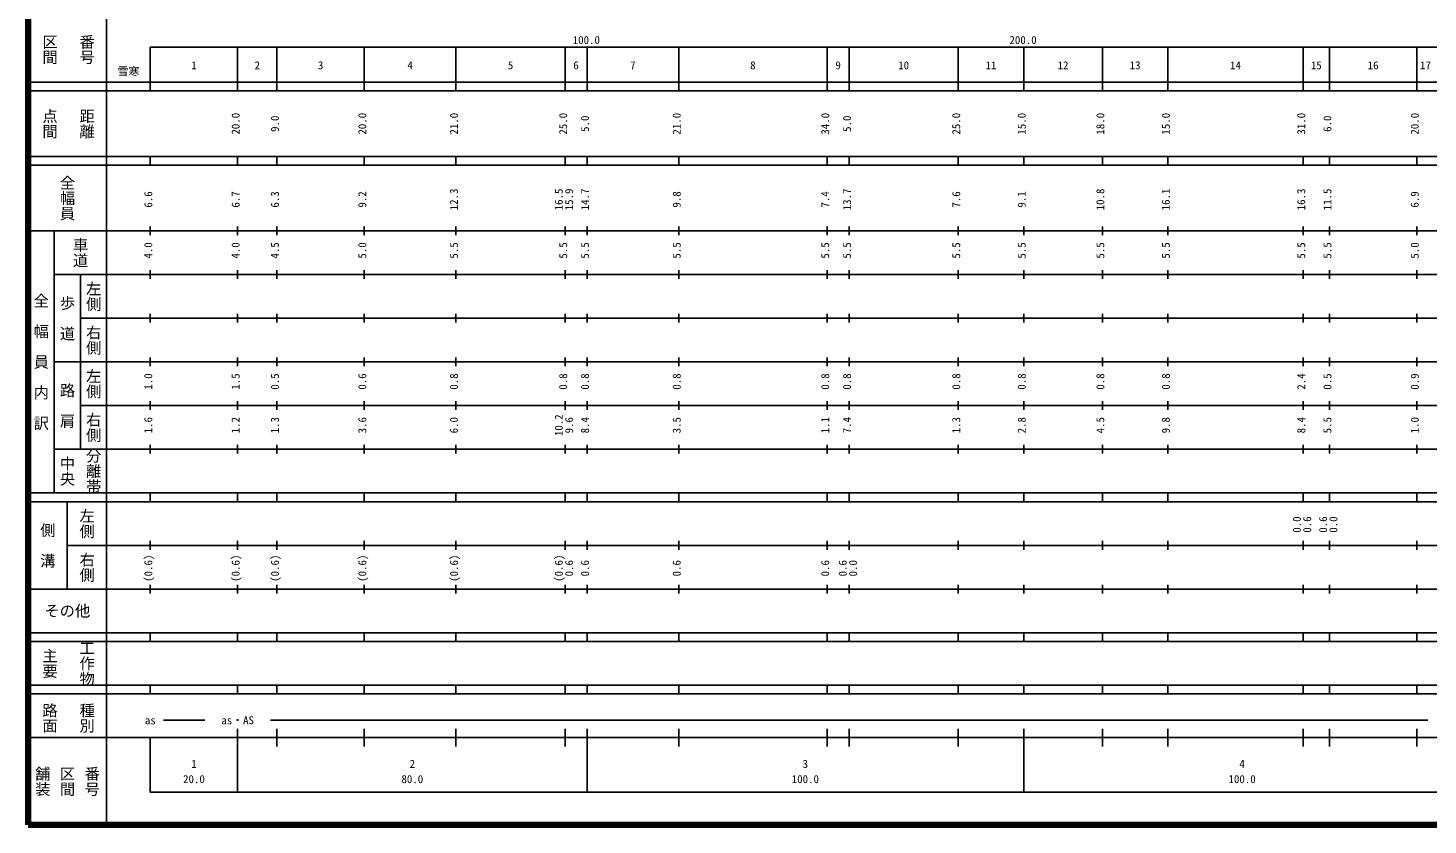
# Model space of a CAD drawing. Units: millimetres on the paper, enlarged 1000 times. Extents: x 40000 to 680000, y 20000 to 380000.
# Drawn here: x 40000 to 360569, y 20000 to 202409 of the extents above; entities that cross this region are included whole.
import ezdxf
from ezdxf.enums import TextEntityAlignment as Align

# ---------------------------------------------------------------- set-up
doc = ezdxf.new("R2010")
doc.units = ezdxf.units.MM
doc.header["$LTSCALE"] = 1000
doc.layers.add('M-TTL', color=2, linetype='Continuous', lineweight=140)
doc.layers.add('M-TTL-BAND', color=7, linetype='Continuous', lineweight=25)
doc.styles.add('@ＭＳ ゴシック', font='')
doc.styles.add('ＭＳ ゴシック', font='')
doc.styles.get('@ＭＳ ゴシック').set_extended_font_data('@MS Gothic')
doc.styles.get('ＭＳ ゴシック').set_extended_font_data('MS Gothic')

msp = doc.modelspace()

# ---------------------------------------------------------------- linework, layer by layer
at = {"layer": 'M-TTL'}
for p, q in [((40000, 380000), (40000, 20000)), ((40000, 20000), (680000, 20000))]:
    msp.add_line(p, q, dxfattribs=at)
at = {"layer": 'M-TTL-BAND'}
for p, q in [((58000, 370000), (58000, 20000)), ((68000, 198000), (579000, 198000)), ((68000, 198000), (68000, 188000)), ((88000, 188000), (88000, 198000)), ((97000, 188000), (97000, 198000)), ((117000, 188000), (117000, 198000)), ((138000, 188000), (138000, 198000)), ((163000, 188000), (163000, 198000)), ((168000, 188000), (168000, 198000)), ((189000, 188000), (189000, 198000)), ((223000, 188000), (223000, 198000)), ((228000, 188000), (228000, 198000)), ((253000, 188000), (253000, 198000)), ((268000, 188000), (268000, 198000)), ((286000, 188000), (286000, 198000)), ((301000, 188000), (301000, 198000)), ((332000, 188000), (332000, 198000)), ((338000, 188000), (338000, 198000)), ((358000, 188000), (358000, 198000)), ((40000, 190000), (579000, 190000)), ((40000, 188000), (579000, 188000)), ((40000, 173000), (579000, 173000)), ((40000, 171000), (579000, 171000)), ((68000, 171000), (68000, 173000)), ((88000, 171000), (88000, 173000)), ((97000, 171000), (97000, 173000)), ((117000, 171000), (117000, 173000)), ((138000, 171000), (138000, 173000)), ((163000, 171000), (163000, 173000)), ((168000, 171000), (168000, 173000)), ((189000, 171000), (189000, 173000)), ((223000, 171000), (223000, 173000)), ((228000, 171000), (228000, 173000)), ((253000, 171000), (253000, 173000)), ((268000, 171000), (268000, 173000)), ((286000, 171000), (286000, 173000)), ((301000, 171000), (301000, 173000)), ((332000, 171000), (332000, 173000)), ((338000, 171000), (338000, 173000)), ((358000, 171000), (358000, 173000)), ((40000, 156000), (579000, 156000)), ((46000, 96000), (46000, 156000)), ((68000, 155000), (68000, 157000)), ((88000, 155000), (88000, 157000)), ((97000, 155000), (97000, 157000)), ((117000, 155000), (117000, 157000)), ((138000, 155000), (138000, 157000)), ((163000, 155000), (163000, 157000)), ((168000, 155000), (168000, 157000)), ((189000, 155000), (189000, 157000)), ((223000, 155000), (223000, 157000)), ((228000, 155000), (228000, 157000)), ((253000, 155000), (253000, 157000)), ((268000, 155000), (268000, 157000)), ((286000, 155000), (286000, 157000)), ((301000, 155000), (301000, 157000)), ((332000, 155000), (332000, 157000)), ((338000, 155000), (338000, 157000)), ((358000, 155000), (358000, 157000)), ((46000, 146000), (579000, 146000)), ((52000, 146000), (52000, 106000)), ((68000, 145000), (68000, 147000)), ((88000, 145000), (88000, 147000)), ((97000, 145000), (97000, 147000)), ((117000, 145000), (117000, 147000)), ((138000, 145000), (138000, 147000)), ((163000, 145000), (163000, 147000)), ((168000, 145000), (168000, 147000)), ((189000, 145000), (189000, 147000)), ((223000, 145000), (223000, 147000)), ((228000, 145000), (228000, 147000)), ((253000, 145000), (253000, 147000)), ((268000, 145000), (268000, 147000)), ((286000, 145000), (286000, 147000)), ((301000, 145000), (301000, 147000)), ((332000, 145000), (332000, 147000)), ((338000, 145000), (338000, 147000)), ((358000, 145000), (358000, 147000)), ((52000, 136000), (579000, 136000)), ((68000, 135000), (68000, 137000)), ((88000, 135000), (88000, 137000)), ((97000, 135000), (97000, 137000)), ((117000, 135000), (117000, 137000)), ((138000, 135000), (138000, 137000)), ((163000, 135000), (163000, 137000)), ((168000, 135000), (168000, 137000)), ((189000, 135000), (189000, 137000)), ((223000, 135000), (223000, 137000)), ((228000, 135000), (228000, 137000)), ((253000, 135000), (253000, 137000)), ((268000, 135000), (268000, 137000)), ((286000, 135000), (286000, 137000)), ((301000, 135000), (301000, 137000)), ((332000, 135000), (332000, 137000)), ((338000, 135000), (338000, 137000)), ((358000, 135000), (358000, 137000)), ((46000, 126000), (579000, 126000)), ((68000, 125000), (68000, 127000)), ((88000, 125000), (88000, 127000)), ((97000, 125000), (97000, 127000)), ((117000, 125000), (117000, 127000)), ((138000, 125000), (138000, 127000)), ((163000, 125000), (163000, 127000)), ((168000, 125000), (168000, 127000)), ((189000, 125000), (189000, 127000)), ((223000, 125000), (223000, 127000)), ((228000, 125000), (228000, 127000)), ((253000, 125000), (253000, 127000)), ((268000, 125000), (268000, 127000)), ((286000, 125000), (286000, 127000)), ((301000, 125000), (301000, 127000)), ((332000, 125000), (332000, 127000)), ((338000, 125000), (338000, 127000)), ((358000, 125000), (358000, 127000)), ((52000, 116000), (579000, 116000)), ((68000, 115000), (68000, 117000)), ((88000, 115000), (88000, 117000)), ((97000, 115000), (97000, 117000)), ((117000, 115000), (117000, 117000)), ((138000, 115000), (138000, 117000)), ((163000, 115000), (163000, 117000)), ((168000, 115000), (168000, 117000)), ((189000, 115000), (189000, 117000)), ((223000, 115000), (223000, 117000)), ((228000, 115000), (228000, 117000)), ((253000, 115000), (253000, 117000)), ((268000, 115000), (268000, 117000)), ((286000, 115000), (286000, 117000)), ((301000, 115000), (301000, 117000)), ((332000, 115000), (332000, 117000)), ((338000, 115000), (338000, 117000)), ((358000, 115000), (358000, 117000)), ((46000, 106000), (579000, 106000)), ((68000, 105000), (68000, 107000)), ((88000, 105000), (88000, 107000)), ((97000, 105000), (97000, 107000)), ((117000, 105000), (117000, 107000)), ((138000, 105000), (138000, 107000)), ((163000, 105000), (163000, 107000)), ((168000, 105000), (168000, 107000)), ((189000, 105000), (189000, 107000)), ((223000, 105000), (223000, 107000)), ((228000, 105000), (228000, 107000)), ((253000, 105000), (253000, 107000)), ((268000, 105000), (268000, 107000)), ((286000, 105000), (286000, 107000)), ((301000, 105000), (301000, 107000)), ((332000, 105000), (332000, 107000)), ((338000, 105000), (338000, 107000)), ((358000, 105000), (358000, 107000)), ((40000, 96000), (579000, 96000)), ((40000, 94000), (579000, 94000)), ((49000, 94000), (49000, 74000)), ((68000, 94000), (68000, 96000)), ((88000, 94000), (88000, 96000)), ((97000, 94000), (97000, 96000)), ((117000, 94000), (117000, 96000)), ((138000, 94000), (138000, 96000)), ((163000, 94000), (163000, 96000)), ((168000, 94000), (168000, 96000)), ((189000, 94000), (189000, 96000)), ((223000, 94000), (223000, 96000)), ((228000, 94000), (228000, 96000)), ((253000, 94000), (253000, 96000)), ((268000, 94000), (268000, 96000)), ((286000, 94000), (286000, 96000)), ((301000, 94000), (301000, 96000)), ((332000, 94000), (332000, 96000)), ((338000, 94000), (338000, 96000)), ((358000, 94000), (358000, 96000)), ((49000, 84000), (579000, 84000)), ((68000, 83000), (68000, 85000)), ((88000, 83000), (88000, 85000)), ((97000, 83000), (97000, 85000)), ((117000, 83000), (117000, 85000)), ((138000, 83000), (138000, 85000)), ((163000, 83000), (163000, 85000)), ((168000, 83000), (168000, 85000)), ((189000, 83000), (189000, 85000)), ((223000, 83000), (223000, 85000)), ((228000, 83000), (228000, 85000)), ((253000, 83000), (253000, 85000)), ((268000, 83000), (268000, 85000)), ((286000, 83000), (286000, 85000)), ((301000, 83000), (301000, 85000)), ((332000, 83000), (332000, 85000)), ((338000, 83000), (338000, 85000)), ((358000, 83000), (358000, 85000)), ((40000, 74000), (579000, 74000)), ((68000, 73000), (68000, 75000)), ((88000, 73000), (88000, 75000)), ((97000, 73000), (97000, 75000)), ((117000, 73000), (117000, 75000)), ((138000, 73000), (138000, 75000)), ((163000, 73000), (163000, 75000)), ((168000, 73000), (168000, 75000)), ((189000, 73000), (189000, 75000)), ((223000, 73000), (223000, 75000)), ((228000, 73000), (228000, 75000)), ((253000, 73000), (253000, 75000)), ((268000, 73000), (268000, 75000)), ((286000, 73000), (286000, 75000)), ((301000, 73000), (301000, 75000)), ((332000, 73000), (332000, 75000)), ((338000, 73000), (338000, 75000)), ((358000, 73000), (358000, 75000)), ((40000, 64000), (579000, 64000)), ((40000, 62000), (579000, 62000)), ((68000, 62000), (68000, 64000)), ((88000, 62000), (88000, 64000)), ((97000, 62000), (97000, 64000)), ((117000, 62000), (117000, 64000)), ((138000, 62000), (138000, 64000)), ((163000, 62000), (163000, 64000)), ((168000, 62000), (168000, 64000)), ((189000, 62000), (189000, 64000)), ((223000, 62000), (223000, 64000)), ((228000, 62000), (228000, 64000)), ((253000, 62000), (253000, 64000)), ((268000, 62000), (268000, 64000)), ((286000, 62000), (286000, 64000)), ((301000, 62000), (301000, 64000)), ((332000, 62000), (332000, 64000)), ((338000, 62000), (338000, 64000)), ((358000, 62000), (358000, 64000)), ((40000, 52000), (579000, 52000)), ((68000, 50000), (68000, 52000)), ((88000, 50000), (88000, 52000)), ((97000, 50000), (97000, 52000)), ((117000, 50000), (117000, 52000)), ((138000, 50000), (138000, 52000)), ((163000, 50000), (163000, 52000)), ((168000, 50000), (168000, 52000)), ((189000, 50000), (189000, 52000)), ((223000, 50000), (223000, 52000)), ((228000, 50000), (228000, 52000)), ((253000, 50000), (253000, 52000)), ((268000, 50000), (268000, 52000)), ((286000, 50000), (286000, 52000)), ((301000, 50000), (301000, 52000)), ((332000, 50000), (332000, 52000)), ((338000, 50000), (338000, 52000)), ((358000, 50000), (358000, 52000)), ((40000, 50000), (579000, 50000)), ((71000, 44000), (80500, 44000)), ((88000, 27500), (88000, 42000)), ((95500, 44000), (360500, 44000)), ((97000, 38000), (97000, 42000)), ((117000, 38000), (117000, 42000)), ((138000, 38000), (138000, 42000)), ((163000, 38000), (163000, 42000)), ((168000, 27500), (168000, 42000)), ((189000, 38000), (189000, 42000)), ((223000, 38000), (223000, 42000)), ((228000, 38000), (228000, 42000)), ((253000, 38000), (253000, 42000)), ((268000, 27500), (268000, 42000)), ((286000, 38000), (286000, 42000)), ((301000, 38000), (301000, 42000)), ((332000, 38000), (332000, 42000)), ((338000, 38000), (338000, 42000)), ((358000, 38000), (358000, 42000)), ((40000, 40000), (579000, 40000)), ((68000, 40000), (68000, 27500)), ((68000, 27500), (579000, 27500))]:
    msp.add_line(p, q, dxfattribs=at)

# ---------------------------------------------------------------- texts
at = {"layer": 'M-TTL-BAND', "style": '@ＭＳ ゴシック'}
for s, p in [('区間', (45000, 197500)), ('番号', (53500, 197500)), ('点間', (45000, 180500)), ('距離', (53500, 180500)), ('全幅員', (49000, 163500)), ('車道', (52000, 151000)), ('左側', (55000, 141000)), ('全\u3000幅\u3000員\u3000内\u3000訳', (43000, 126000)), ('歩\u3000道', (49000, 136000)), ('右側', (55000, 131000)), ('左側', (55000, 121000)), ('路\u3000肩', (49000, 116000)), ('右側', (55000, 111000)), ('分離帯', (55000, 101000)), ('中央', (49000, 101000)), ('左側', (53500, 89000)), ('側\u3000溝', (44500, 84000)), ('右側', (53500, 79000)), ('工作物', (53500, 57000)), ('主要', (45000, 57000)), ('路面', (45000, 44500)), ('種別', (53500, 44500)), ('舗装', (43333, 30000)), ('区間', (49000, 30000)), ('番号', (54667, 30000))]:
    msp.add_text(s, height=2566, rotation=270, dxfattribs=at).set_placement(p, align=Align.MIDDLE_CENTER)
at = {"layer": 'M-TTL-BAND', "style": 'ＭＳ ゴシック'}
for s, p in [('100.0', (167844, 198195)), ('200.0', (267844, 198195)), ('1', (78000, 192405)), ('2', (92500, 192405)), ('3', (107000, 192405)), ('4', (127500, 192405)), ('5', (150500, 192405)), ('6', (165500, 192405)), ('7', (178500, 192405)), ('8', (206000, 192405)), ('9', (225500, 192405)), ('10', (240500, 192405)), ('11', (260500, 192405)), ('12', (277000, 192405)), ('13', (293500, 192405)), ('14', (316500, 192405)), ('15', (335000, 192405)), ('16', (348000, 192405)), ('17', (360000, 192405)), ('as・AS', (88000, 42500)), ('as', (68000, 42500)), ('1', (78000, 32523)), ('2', (128000, 32523)), ('3', (218000, 32523)), ('4', (318000, 32523)), ('20.0', (78000, 29033)), ('80.0', (128000, 29033)), ('100.0', (218000, 29033)), ('100.0', (318000, 29033))]:
    msp.add_text(s, height=1833, dxfattribs=at).set_placement(p, align=Align.BOTTOM_CENTER)
msp.add_text('雪寒', height=1833, dxfattribs=at).set_placement((65500, 191000), align=Align.BOTTOM_RIGHT)
for s, p in [('20.0', (89000, 180500)), ('20.0', (118000, 180500)), ('21.0', (139000, 180500)), ('25.0', (164000, 180500)), ('21.0', (190000, 180500)), ('34.0', (224000, 180500)), ('25.0', (254000, 180500)), ('15.0', (269000, 180500)), ('18.0', (287000, 180500)), ('15.0', (302000, 180500)), ('31.0', (333000, 180500)), ('20.0', (359000, 180500)), ('9.0', (98000, 180500)), ('5.0', (169000, 180500)), ('5.0', (229000, 180500)), ('6.0', (339000, 180500)), ('6.6', (69000, 163174)), ('6.7', (89000, 163174)), ('6.3', (98000, 163174)), ('9.2', (118000, 163174)), ('12.3', (139000, 163174)), ('16.5', (163000, 163174)), ('15.9', (165370, 163174)), ('14.7', (169000, 163174)), ('9.8', (190000, 163174)), ('7.4', (224000, 163174)), ('13.7', (229000, 163174)), ('7.6', (254000, 163174)), ('9.1', (269000, 163174)), ('10.8', (287000, 163174)), ('16.1', (302000, 163174)), ('16.3', (333000, 163174)), ('11.5', (339000, 163174)), ('6.9', (359000, 163174)), ('4.0', (69000, 151500)), ('4.0', (89000, 151500)), ('4.5', (98000, 151500)), ('5.0', (118000, 151500)), ('5.5', (139000, 151500)), ('5.5', (164000, 151500)), ('5.5', (169000, 151500)), ('5.5', (190000, 151500)), ('5.5', (224000, 151500)), ('5.5', (229000, 151500)), ('5.5', (254000, 151500)), ('5.5', (269000, 151500)), ('5.5', (287000, 151500)), ('5.5', (302000, 151500)), ('5.5', (333000, 151500)), ('5.5', (339000, 151500)), ('5.0', (359000, 151500)), ('1.0', (69000, 121500)), ('1.5', (89000, 121500)), ('0.5', (98000, 121500)), ('0.6', (118000, 121500)), ('0.8', (139000, 121500)), ('0.8', (164000, 121500)), ('0.8', (169000, 121500)), ('0.8', (190000, 121500)), ('0.8', (224000, 121500)), ('0.8', (229000, 121500)), ('0.8', (254000, 121500)), ('0.8', (269000, 121500)), ('0.8', (287000, 121500)), ('0.8', (302000, 121500)), ('2.4', (333000, 121500)), ('0.5', (339000, 121500)), ('0.9', (359000, 121500)), ('1.6', (69000, 111500)), ('1.2', (89000, 111500)), ('1.3', (98000, 111500)), ('3.6', (118000, 111500)), ('6.0', (139000, 111500)), ('10.2', (163000, 111500)), ('9.6', (165370, 111500)), ('8.4', (169000, 111500)), ('3.5', (190000, 111500)), ('1.1', (224000, 111500)), ('7.4', (229000, 111500)), ('1.3', (254000, 111500)), ('2.8', (269000, 111500)), ('4.5', (287000, 111500)), ('9.8', (302000, 111500)), ('8.4', (333000, 111500)), ('5.5', (339000, 111500)), ('1.0', (359000, 111500)), ('0.0', (332000, 88764)), ('0.6', (334370, 88764)), ('0.6', (338000, 88764)), ('0.0', (340370, 88764)), ('(0.6)', (69000, 78764)), ('(0.6)', (89000, 78764)), ('(0.6)', (98000, 78764)), ('(0.6)', (118000, 78764)), ('(0.6)', (139000, 78764)), ('(0.6)', (163000, 78764)), ('0.6', (165370, 78764)), ('0.6', (169000, 78764)), ('0.6', (190000, 78764)), ('0.6', (224000, 78764)), ('0.6', (228000, 78764)), ('0.0', (230370, 78764))]:
    msp.add_text(s, height=1833, rotation=90, dxfattribs=at).set_placement(p, align=Align.BOTTOM_CENTER)
msp.add_text('その他', height=2566, dxfattribs=at).set_placement((49000, 69000), align=Align.MIDDLE_CENTER)

doc.saveas('drawing.dxf')
